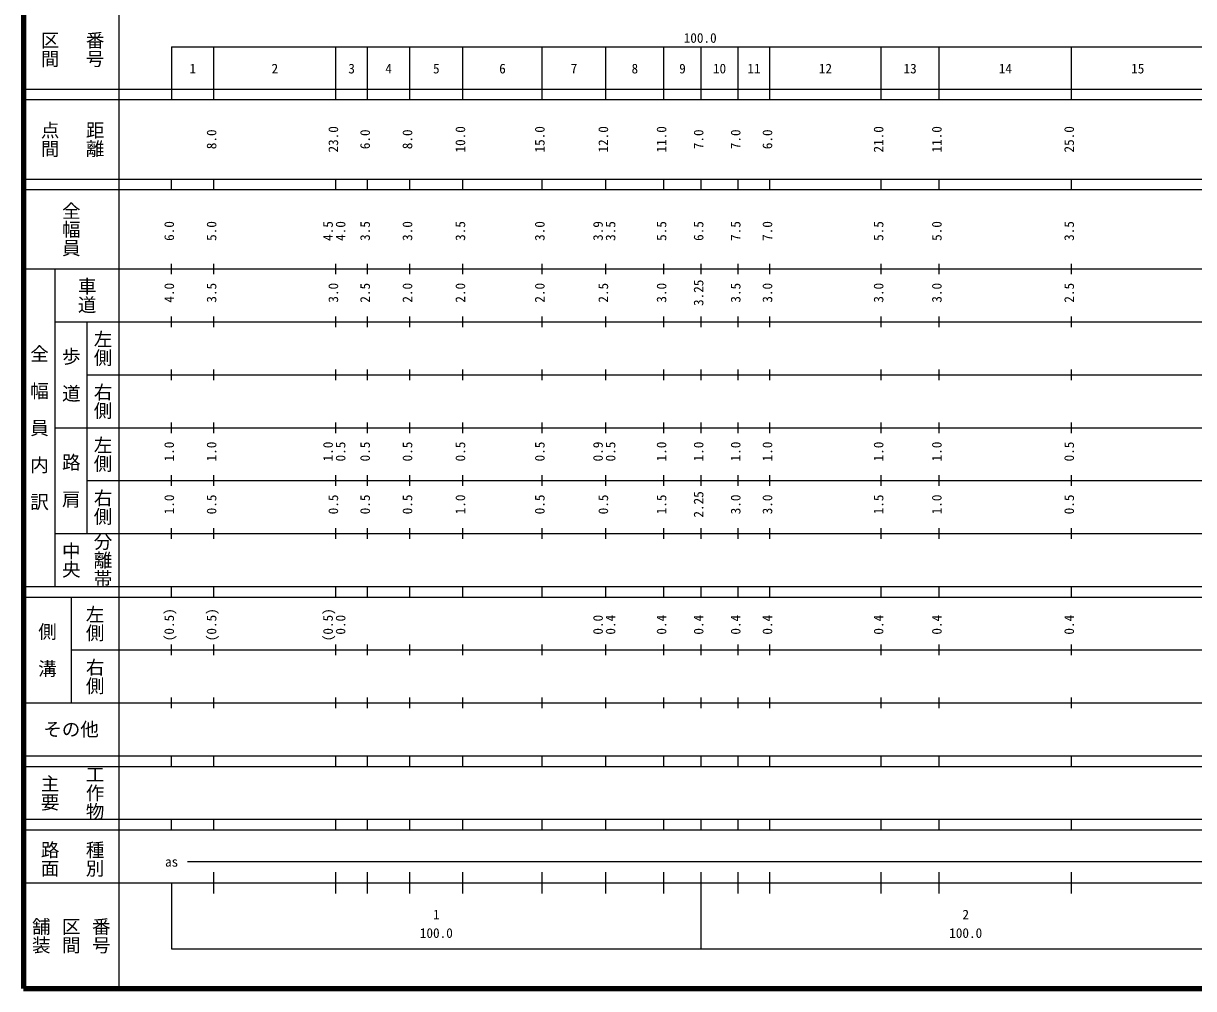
# Model space of a CAD drawing. Units: millimetres on the paper, enlarged 1000 times. Extents: x 40000 to 680000, y 20000 to 380000.
# Drawn here: x 40000 to 261049, y 20000 to 202409 of the extents above; entities that cross this region are included whole.
import ezdxf
from ezdxf.enums import TextEntityAlignment as Align

# ---------------------------------------------------------------- set-up
doc = ezdxf.new("R2010")
doc.units = ezdxf.units.MM
doc.header["$LTSCALE"] = 1000
doc.layers.add('M-TTL', color=2, linetype='Continuous', lineweight=140)
doc.layers.add('M-TTL-BAND', color=7, linetype='Continuous', lineweight=25)
doc.styles.add('@ＭＳ ゴシック', font='')
doc.styles.add('ＭＳ ゴシック', font='')
doc.styles.get('@ＭＳ ゴシック').set_extended_font_data('@MS Gothic')
doc.styles.get('ＭＳ ゴシック').set_extended_font_data('MS Gothic')

msp = doc.modelspace()

# ---------------------------------------------------------------- linework, layer by layer
at = {"layer": 'M-TTL'}
for p, q in [((40000, 380000), (40000, 20000)), ((40000, 20000), (680000, 20000))]:
    msp.add_line(p, q, dxfattribs=at)
at = {"layer": 'M-TTL-BAND'}
for p, q in [((58000, 370000), (58000, 20000)), ((68000, 198000), (579000, 198000)), ((68000, 198000), (68000, 188000)), ((76000, 188000), (76000, 198000)), ((99000, 188000), (99000, 198000)), ((105000, 188000), (105000, 198000)), ((113000, 188000), (113000, 198000)), ((123000, 188000), (123000, 198000)), ((138000, 188000), (138000, 198000)), ((150000, 188000), (150000, 198000)), ((161000, 188000), (161000, 198000)), ((168000, 188000), (168000, 198000)), ((175000, 188000), (175000, 198000)), ((181000, 188000), (181000, 198000)), ((202000, 188000), (202000, 198000)), ((213000, 188000), (213000, 198000)), ((238000, 188000), (238000, 198000)), ((40000, 190000), (579000, 190000)), ((40000, 188000), (579000, 188000)), ((40000, 173000), (579000, 173000)), ((68000, 171000), (68000, 173000)), ((76000, 171000), (76000, 173000)), ((99000, 171000), (99000, 173000)), ((105000, 171000), (105000, 173000)), ((113000, 171000), (113000, 173000)), ((123000, 171000), (123000, 173000)), ((138000, 171000), (138000, 173000)), ((150000, 171000), (150000, 173000)), ((161000, 171000), (161000, 173000)), ((168000, 171000), (168000, 173000)), ((175000, 171000), (175000, 173000)), ((181000, 171000), (181000, 173000)), ((202000, 171000), (202000, 173000)), ((213000, 171000), (213000, 173000)), ((238000, 171000), (238000, 173000)), ((40000, 171000), (579000, 171000)), ((68000, 155000), (68000, 157000)), ((76000, 155000), (76000, 157000)), ((99000, 155000), (99000, 157000)), ((105000, 155000), (105000, 157000)), ((113000, 155000), (113000, 157000)), ((123000, 155000), (123000, 157000)), ((138000, 155000), (138000, 157000)), ((150000, 155000), (150000, 157000)), ((161000, 155000), (161000, 157000)), ((168000, 155000), (168000, 157000)), ((175000, 155000), (175000, 157000)), ((181000, 155000), (181000, 157000)), ((202000, 155000), (202000, 157000)), ((213000, 155000), (213000, 157000)), ((238000, 155000), (238000, 157000)), ((40000, 156000), (579000, 156000)), ((46000, 96000), (46000, 156000)), ((46000, 146000), (579000, 146000)), ((52000, 146000), (52000, 106000)), ((68000, 145000), (68000, 147000)), ((76000, 145000), (76000, 147000)), ((99000, 145000), (99000, 147000)), ((105000, 145000), (105000, 147000)), ((113000, 145000), (113000, 147000)), ((123000, 145000), (123000, 147000)), ((138000, 145000), (138000, 147000)), ((150000, 145000), (150000, 147000)), ((161000, 145000), (161000, 147000)), ((168000, 145000), (168000, 147000)), ((175000, 145000), (175000, 147000)), ((181000, 145000), (181000, 147000)), ((202000, 145000), (202000, 147000)), ((213000, 145000), (213000, 147000)), ((238000, 145000), (238000, 147000)), ((52000, 136000), (579000, 136000)), ((68000, 135000), (68000, 137000)), ((76000, 135000), (76000, 137000)), ((99000, 135000), (99000, 137000)), ((105000, 135000), (105000, 137000)), ((113000, 135000), (113000, 137000)), ((123000, 135000), (123000, 137000)), ((138000, 135000), (138000, 137000)), ((150000, 135000), (150000, 137000)), ((161000, 135000), (161000, 137000)), ((168000, 135000), (168000, 137000)), ((175000, 135000), (175000, 137000)), ((181000, 135000), (181000, 137000)), ((202000, 135000), (202000, 137000)), ((213000, 135000), (213000, 137000)), ((238000, 135000), (238000, 137000)), ((46000, 126000), (579000, 126000)), ((68000, 125000), (68000, 127000)), ((76000, 125000), (76000, 127000)), ((99000, 125000), (99000, 127000)), ((105000, 125000), (105000, 127000)), ((113000, 125000), (113000, 127000)), ((123000, 125000), (123000, 127000)), ((138000, 125000), (138000, 127000)), ((150000, 125000), (150000, 127000)), ((161000, 125000), (161000, 127000)), ((168000, 125000), (168000, 127000)), ((175000, 125000), (175000, 127000)), ((181000, 125000), (181000, 127000)), ((202000, 125000), (202000, 127000)), ((213000, 125000), (213000, 127000)), ((238000, 125000), (238000, 127000)), ((52000, 116000), (579000, 116000)), ((68000, 115000), (68000, 117000)), ((76000, 115000), (76000, 117000)), ((99000, 115000), (99000, 117000)), ((105000, 115000), (105000, 117000)), ((113000, 115000), (113000, 117000)), ((123000, 115000), (123000, 117000)), ((138000, 115000), (138000, 117000)), ((150000, 115000), (150000, 117000)), ((161000, 115000), (161000, 117000)), ((168000, 115000), (168000, 117000)), ((175000, 115000), (175000, 117000)), ((181000, 115000), (181000, 117000)), ((202000, 115000), (202000, 117000)), ((213000, 115000), (213000, 117000)), ((238000, 115000), (238000, 117000)), ((68000, 105000), (68000, 107000)), ((76000, 105000), (76000, 107000)), ((99000, 105000), (99000, 107000)), ((105000, 105000), (105000, 107000)), ((113000, 105000), (113000, 107000)), ((123000, 105000), (123000, 107000)), ((138000, 105000), (138000, 107000)), ((150000, 105000), (150000, 107000)), ((161000, 105000), (161000, 107000)), ((168000, 105000), (168000, 107000)), ((175000, 105000), (175000, 107000)), ((181000, 105000), (181000, 107000)), ((202000, 105000), (202000, 107000)), ((213000, 105000), (213000, 107000)), ((238000, 105000), (238000, 107000)), ((46000, 106000), (579000, 106000)), ((40000, 96000), (579000, 96000)), ((68000, 94000), (68000, 96000)), ((76000, 94000), (76000, 96000)), ((99000, 94000), (99000, 96000)), ((105000, 94000), (105000, 96000)), ((113000, 94000), (113000, 96000)), ((123000, 94000), (123000, 96000)), ((138000, 94000), (138000, 96000)), ((150000, 94000), (150000, 96000)), ((161000, 94000), (161000, 96000)), ((168000, 94000), (168000, 96000)), ((175000, 94000), (175000, 96000)), ((181000, 94000), (181000, 96000)), ((202000, 94000), (202000, 96000)), ((213000, 94000), (213000, 96000)), ((238000, 94000), (238000, 96000)), ((40000, 94000), (579000, 94000)), ((49000, 94000), (49000, 74000)), ((49000, 84000), (579000, 84000)), ((68000, 83000), (68000, 85000)), ((76000, 83000), (76000, 85000)), ((99000, 83000), (99000, 85000)), ((105000, 83000), (105000, 85000)), ((113000, 83000), (113000, 85000)), ((123000, 83000), (123000, 85000)), ((138000, 83000), (138000, 85000)), ((150000, 83000), (150000, 85000)), ((161000, 83000), (161000, 85000)), ((168000, 83000), (168000, 85000)), ((175000, 83000), (175000, 85000)), ((181000, 83000), (181000, 85000)), ((202000, 83000), (202000, 85000)), ((213000, 83000), (213000, 85000)), ((238000, 83000), (238000, 85000)), ((40000, 74000), (579000, 74000)), ((68000, 73000), (68000, 75000)), ((76000, 73000), (76000, 75000)), ((99000, 73000), (99000, 75000)), ((105000, 73000), (105000, 75000)), ((113000, 73000), (113000, 75000)), ((123000, 73000), (123000, 75000)), ((138000, 73000), (138000, 75000)), ((150000, 73000), (150000, 75000)), ((161000, 73000), (161000, 75000)), ((168000, 73000), (168000, 75000)), ((175000, 73000), (175000, 75000)), ((181000, 73000), (181000, 75000)), ((202000, 73000), (202000, 75000)), ((213000, 73000), (213000, 75000)), ((238000, 73000), (238000, 75000)), ((40000, 64000), (579000, 64000)), ((40000, 62000), (579000, 62000)), ((68000, 62000), (68000, 64000)), ((76000, 62000), (76000, 64000)), ((99000, 62000), (99000, 64000)), ((105000, 62000), (105000, 64000)), ((113000, 62000), (113000, 64000)), ((123000, 62000), (123000, 64000)), ((138000, 62000), (138000, 64000)), ((150000, 62000), (150000, 64000)), ((161000, 62000), (161000, 64000)), ((168000, 62000), (168000, 64000)), ((175000, 62000), (175000, 64000)), ((181000, 62000), (181000, 64000)), ((202000, 62000), (202000, 64000)), ((213000, 62000), (213000, 64000)), ((238000, 62000), (238000, 64000)), ((40000, 52000), (579000, 52000)), ((68000, 50000), (68000, 52000)), ((76000, 50000), (76000, 52000)), ((99000, 50000), (99000, 52000)), ((105000, 50000), (105000, 52000)), ((113000, 50000), (113000, 52000)), ((123000, 50000), (123000, 52000)), ((138000, 50000), (138000, 52000)), ((150000, 50000), (150000, 52000)), ((161000, 50000), (161000, 52000)), ((168000, 50000), (168000, 52000)), ((175000, 50000), (175000, 52000)), ((181000, 50000), (181000, 52000)), ((202000, 50000), (202000, 52000)), ((213000, 50000), (213000, 52000)), ((238000, 50000), (238000, 52000)), ((40000, 50000), (579000, 50000)), ((71000, 44000), (565000, 44000)), ((76000, 38000), (76000, 42000)), ((99000, 38000), (99000, 42000)), ((105000, 38000), (105000, 42000)), ((113000, 38000), (113000, 42000)), ((123000, 38000), (123000, 42000)), ((138000, 38000), (138000, 42000)), ((150000, 38000), (150000, 42000)), ((161000, 38000), (161000, 42000)), ((168000, 27500), (168000, 42000)), ((175000, 38000), (175000, 42000)), ((181000, 38000), (181000, 42000)), ((202000, 38000), (202000, 42000)), ((213000, 38000), (213000, 42000)), ((238000, 38000), (238000, 42000)), ((40000, 40000), (579000, 40000)), ((68000, 40000), (68000, 27500)), ((68000, 27500), (579000, 27500))]:
    msp.add_line(p, q, dxfattribs=at)

# ---------------------------------------------------------------- texts
at = {"layer": 'M-TTL-BAND', "style": '@ＭＳ ゴシック'}
for s, p in [('区間', (45000, 197500)), ('番号', (53500, 197500)), ('点間', (45000, 180500)), ('距離', (53500, 180500)), ('全幅員', (49000, 163500)), ('車道', (52000, 151000)), ('左側', (55000, 141000)), ('全\u3000幅\u3000員\u3000内\u3000訳', (43000, 126000)), ('歩\u3000道', (49000, 136000)), ('右側', (55000, 131000)), ('左側', (55000, 121000)), ('路\u3000肩', (49000, 116000)), ('右側', (55000, 111000)), ('中央', (49000, 101000)), ('分離帯', (55000, 101000)), ('左側', (53500, 89000)), ('側\u3000溝', (44500, 84000)), ('右側', (53500, 79000)), ('主要', (45000, 57000)), ('工作物', (53500, 57000)), ('路面', (45000, 44500)), ('種別', (53500, 44500)), ('舗装', (43333, 30000)), ('番号', (54667, 30000)), ('区間', (49000, 30000))]:
    msp.add_text(s, height=2566, rotation=270, dxfattribs=at).set_placement(p, align=Align.MIDDLE_CENTER)
at = {"layer": 'M-TTL-BAND', "style": 'ＭＳ ゴシック'}
for s, p in [('100.0', (167844, 198195)), ('1', (72000, 192405)), ('2', (87500, 192405)), ('3', (102000, 192405)), ('4', (109000, 192405)), ('5', (118000, 192405)), ('6', (130500, 192405)), ('7', (144000, 192405)), ('8', (155500, 192405)), ('9', (164500, 192405)), ('10', (171500, 192405)), ('11', (178000, 192405)), ('12', (191500, 192405)), ('13', (207500, 192405)), ('14', (225500, 192405)), ('15', (250500, 192405)), ('as', (68000, 42500)), ('1', (118000, 32523)), ('2', (218000, 32523)), ('100.0', (118000, 29033)), ('100.0', (218000, 29033))]:
    msp.add_text(s, height=1833, dxfattribs=at).set_placement(p, align=Align.BOTTOM_CENTER)
for s, p in [('8.0', (77000, 180500)), ('23.0', (100000, 180500)), ('6.0', (106000, 180500)), ('8.0', (114000, 180500)), ('10.0', (124000, 180500)), ('15.0', (139000, 180500)), ('12.0', (151000, 180500)), ('11.0', (162000, 180500)), ('7.0', (169000, 180500)), ('7.0', (176000, 180500)), ('6.0', (182000, 180500)), ('21.0', (203000, 180500)), ('11.0', (214000, 180500)), ('25.0', (239000, 180500)), ('6.0', (69000, 163174)), ('5.0', (77000, 163174)), ('4.5', (99000, 163174)), ('4.0', (101370, 163174)), ('3.5', (106000, 163174)), ('3.0', (114000, 163174)), ('3.5', (124000, 163174)), ('3.0', (139000, 163174)), ('3.9', (150000, 163174)), ('3.5', (152370, 163174)), ('5.5', (162000, 163174)), ('6.5', (169000, 163174)), ('7.5', (176000, 163174)), ('7.0', (182000, 163174)), ('5.5', (203000, 163174)), ('5.0', (214000, 163174)), ('3.5', (239000, 163174)), ('4.0', (69000, 151500)), ('3.5', (77000, 151500)), ('3.0', (100000, 151500)), ('2.5', (106000, 151500)), ('2.0', (114000, 151500)), ('2.0', (124000, 151500)), ('2.0', (139000, 151500)), ('2.5', (151000, 151500)), ('3.0', (162000, 151500)), ('3.25', (169000, 151500)), ('3.5', (176000, 151500)), ('3.0', (182000, 151500)), ('3.0', (203000, 151500)), ('3.0', (214000, 151500)), ('2.5', (239000, 151500)), ('1.0', (69000, 121500)), ('1.0', (77000, 121500)), ('1.0', (99000, 121500)), ('0.5', (101370, 121500)), ('0.5', (106000, 121500)), ('0.5', (114000, 121500)), ('0.5', (124000, 121500)), ('0.5', (139000, 121500)), ('0.9', (150000, 121500)), ('0.5', (152370, 121500)), ('1.0', (162000, 121500)), ('1.0', (169000, 121500)), ('1.0', (176000, 121500)), ('1.0', (182000, 121500)), ('1.0', (203000, 121500)), ('1.0', (214000, 121500)), ('0.5', (239000, 121500)), ('1.0', (69000, 111500)), ('0.5', (77000, 111500)), ('0.5', (100000, 111500)), ('0.5', (106000, 111500)), ('0.5', (114000, 111500)), ('1.0', (124000, 111500)), ('0.5', (139000, 111500)), ('0.5', (151000, 111500)), ('1.5', (162000, 111500)), ('2.25', (169000, 111500)), ('3.0', (176000, 111500)), ('3.0', (182000, 111500)), ('1.5', (203000, 111500)), ('1.0', (214000, 111500)), ('0.5', (239000, 111500)), ('(0.5)', (69000, 88764)), ('(0.5)', (77000, 88764)), ('(0.5)', (99000, 88764)), ('0.0', (101370, 88764)), ('0.0', (150000, 88764)), ('0.4', (152370, 88764)), ('0.4', (162000, 88764)), ('0.4', (169000, 88764)), ('0.4', (176000, 88764)), ('0.4', (182000, 88764)), ('0.4', (203000, 88764)), ('0.4', (214000, 88764)), ('0.4', (239000, 88764))]:
    msp.add_text(s, height=1833, rotation=90, dxfattribs=at).set_placement(p, align=Align.BOTTOM_CENTER)
msp.add_text('その他', height=2566, dxfattribs=at).set_placement((49000, 69000), align=Align.MIDDLE_CENTER)

doc.saveas('drawing.dxf')
